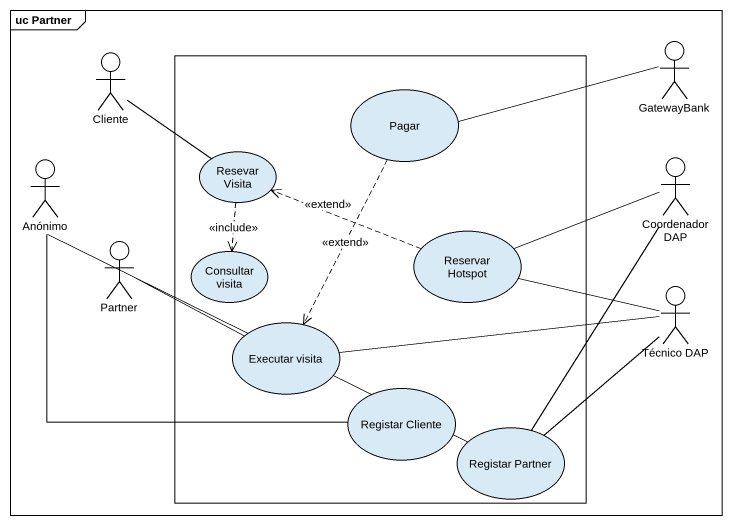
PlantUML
@startuml
mainframe uc Partner
actor Cliente
rectangle " " as rectangle1 {
  usecase Pagar
  usecase "Resevar Visita" as Resevar_Visita
  usecase "Reservar Hotspot" as Reservar_Hotspot
  usecase "Consultar visita" as Consultar_visita
  usecase "Executar visita" as Executar_visita
  usecase "Registar Cliente" as Registar_Cliente
  usecase "Registar Partner" as Registar_Partner
}
actor GatewayBank
actor Anónimo
actor "Coordenador DAP" as Coordenador_DAP
actor Partner
actor "Técnico DAP" as Técnico_DAP
Cliente -right- Resevar_Visita
Pagar -right- GatewayBank
Pagar ..> Executar_visita : <<extend>>
Resevar_Visita ..> Consultar_visita : <<include>>
Anónimo -- Registar_Cliente
Anónimo -right- Registar_Partner
Coordenador_DAP -left- Reservar_Hotspot
Coordenador_DAP -- Registar_Partner
Partner -right- Executar_visita
Reservar_Hotspot .left.> Resevar_Visita : <<extend>>
Técnico_DAP -left- Reservar_Hotspot
Técnico_DAP -left- Executar_visita
Técnico_DAP -- Registar_Partner
@enduml
